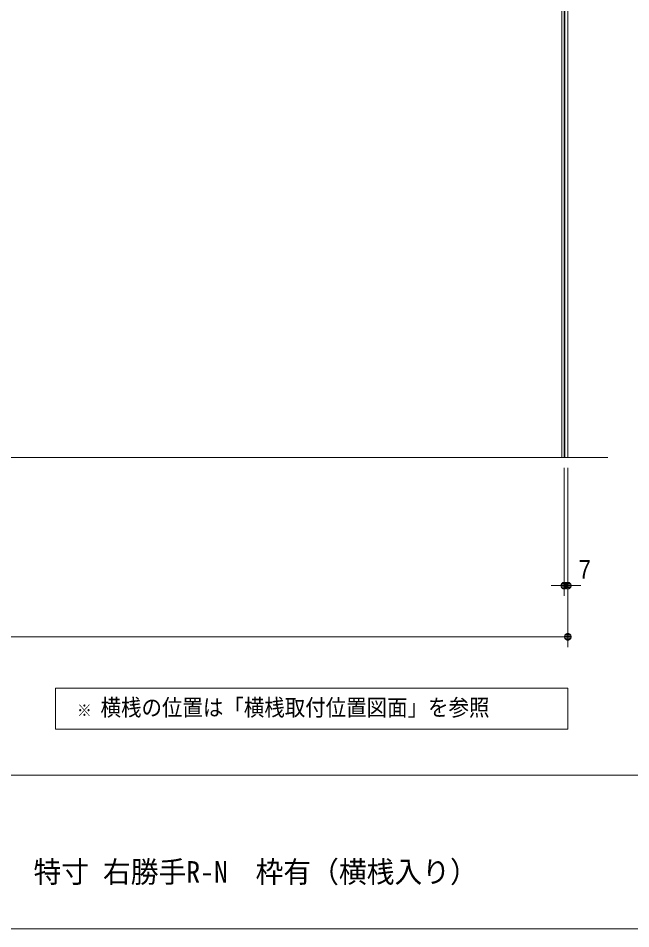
# Model space of a CAD drawing. Units: millimetres, scale not verified. Extents: x -6062 to 6062, y -3045 to 3045.
# Drawn here: x -3169 to -1974, y -2770 to -992 of the extents above; entities that cross this region are included whole.
import ezdxf
from ezdxf.enums import TextEntityAlignment as Align

# ---------------------------------------------------------------- set-up
doc = ezdxf.new("R2010")
doc.units = ezdxf.units.MM
doc.header["$LTSCALE"] = 20
for name, color, linetype, lineweight in [('0-0_2寸法-1', 7, 'Continuous', 9), ('0-1_0', 7, 'Continuous', 9), ('0-2_2寸法-2', 7, 'Continuous', 9), ('0-3_2寸法-3', 7, 'Continuous', 9), ('0-4_1図面枠', 7, 'Continuous', 9), ('0-5_3一般', 7, 'Continuous', 9)]:
    doc.layers.add(name, color=color, linetype=linetype, lineweight=lineweight)
doc.styles.add('ＭＳ ゴシック', font='')
doc.styles.add('ＭＳ Ｐゴシック', font='')
doc.styles.get('ＭＳ ゴシック').set_extended_font_data('MS Gothic')
doc.styles.get('ＭＳ Ｐゴシック').set_extended_font_data('MS PGothic')

# ---------------------------------------------------------------- blocks, each defined once
blk = doc.blocks.new('_Dot')
at = {"layer": '0-1_0'}
for p, q in [((-10, 0), (-20, 0)), ((9.78, 2), (-9.78, 2)), ((7.99, 6), (-7.99, 6)), ((9.16, -3.98), (-9.16, -3.98)), ((6, -7.98), (-6, -7.98))]:
    blk.add_line(p, q, dxfattribs=at)
for points in [[(10, 0), (9.92, 1.25), (9.69, 2.49), (9.3, 3.68), (8.76, 4.82), (8.09, 5.88), (7.29, 6.85), (6.37, 7.71), (5.36, 8.44), (4.26, 9.05), (3.09, 9.51), (1.87, 9.82), (0.63, 9.98), (-0.63, 9.98), (-1.87, 9.82), (-3.09, 9.51), (-4.26, 9.05), (-5.36, 8.44), (-6.37, 7.71), (-7.29, 6.85), (-8.09, 5.88), (-8.76, 4.82), (-9.3, 3.68), (-9.69, 2.49), (-9.92, 1.25), (-10, 0), (0, 0)], [(-10, 0), (-9.92, -1.25), (-9.69, -2.49), (-9.3, -3.68), (-8.76, -4.82), (-8.09, -5.88), (-7.29, -6.85), (-6.37, -7.71), (-5.36, -8.44), (-4.26, -9.05), (-3.09, -9.51), (-1.87, -9.82), (-0.63, -9.98), (0.63, -9.98), (1.87, -9.82), (3.09, -9.51), (4.26, -9.05), (5.36, -8.44), (6.37, -7.71), (7.29, -6.85), (8.09, -5.88), (8.76, -4.82), (9.3, -3.68), (9.69, -2.49), (9.92, -1.25), (10, 0), (0, 0)]]:
    blk.add_lwpolyline(points, close=True, dxfattribs=at)
blk = doc.blocks.new('グループ-25')
at = {"layer": '0-5_3一般'}
for p, q in [((-6320, 10000), (-6320, -37000)), ((-4623.5, -37000), (-55863.5, -37000))]:
    blk.add_line(p, q, dxfattribs=at)
blk = doc.blocks.new('グループ-26')
at = {"layer": '0-5_3一般'}
blk.add_line((-6320, -37000), (-30320, -37000), dxfattribs=at)
blk = doc.blocks.new('グループ-27')
at = {"layer": '0-5_3一般'}
for name in ['グループ-25', 'グループ-26']:
    blk.add_blockref(name, (0, 0), dxfattribs=at)
blk = doc.blocks.new('グループ-33')
at = {"layer": '0-5_3一般'}
blk.add_line((-6300, -37000), (-6300, 10000), dxfattribs=at)
blk.add_lwpolyline([(-6180, 10000), (-6420, 10000), (-6420, -37000), (-6180, -37000)], close=True, dxfattribs=at)
blk = doc.blocks.new('グループ-61')
at = {"layer": '0-4_1図面枠'}
blk.add_line((-80000, -49400), (80000, -49400), dxfattribs=at)
blk.add_lwpolyline([(-80000, 55400), (80000, 55400), (80000, -55400), (-80000, -55400)], close=True, dxfattribs=at)
blk = doc.blocks.new('図面枠')
at = {"layer": '0-4_1図面枠'}
blk.add_blockref('グループ-61', (0, 0), dxfattribs=at)

msp = doc.modelspace()

# ---------------------------------------------------------------- linework, layer by layer
at = {"layer": '0-0_2寸法-1'}
for p, q in [((-2096.5, -2120), (-2096.5, -2220)), ((-4481.79, -2200), (-2109.21, -2200))]:
    msp.add_line(p, q, dxfattribs=at)
at = {"layer": '0-2_2寸法-2'}
for p, q in [((-2103.5, -1870), (-2103.5, -2120)), ((-2096.5, -1870), (-2096.5, -2120)), ((-2116.21, -2100), (-2128.92, -2100)), ((-2103.5, -2100), (-2096.5, -2100)), ((-2083.79, -2100), (-2071.08, -2100))]:
    msp.add_line(p, q, dxfattribs=at)
at = {"layer": '0-3_2寸法-3'}
msp.add_lwpolyline([(-3096.5, -2300), (-2096.5, -2300), (-2096.5, -2380), (-3096.5, -2380)], close=True, dxfattribs=at)

# ---------------------------------------------------------------- block references
at = {"layer": '0-0_2寸法-1', "xscale": 0.6356201, "yscale": 0.6356201}
msp.add_blockref('_Dot', (-2096.5, -2200), dxfattribs=at)
at = {"layer": '0-2_2寸法-2', "xscale": 0.6356201, "yscale": 0.6356201}
msp.add_blockref('_Dot', (-2103.5, -2100), dxfattribs=at)
at = {"layer": '0-2_2寸法-2', "xscale": 0.6356201, "yscale": 0.6356201, "rotation": 180}
msp.add_blockref('_Dot', (-2096.5, -2100), dxfattribs=at)
at = {"layer": '0-4_1図面枠', "xscale": 0.05, "yscale": 0.05}
msp.add_blockref('図面枠', (-1787.5, 0), dxfattribs=at)
at = {"layer": '0-5_3一般', "xscale": 0.05, "yscale": 0.05}
for name in ['グループ-27', 'グループ-33']:
    msp.add_blockref(name, (-1787.5, 0), dxfattribs=at)

# ---------------------------------------------------------------- texts
at = {"layer": '0-2_2寸法-2', "style": 'ＭＳ Ｐゴシック', "width": 0.9}
msp.add_text('7', height=36.66, dxfattribs=at).set_placement((-2075.4, -2097.52), align=Align.BOTTOM_LEFT)
at = {"layer": '0-3_2寸法-3', "style": 'ＭＳ ゴシック', "width": 0.9}
for s, height, p in [('横桟の位置は「横桟取付位置図面」を参照', 32.55, (-3008.68, -2364.03)), ('※', 23.31, (-3054.52, -2362.25))]:
    msp.add_text(s, height=height, dxfattribs=at).set_placement(p, align=Align.BOTTOM_LEFT)
at = {"layer": '0-4_1図面枠', "style": 'ＭＳ ゴシック', "width": 0.95}
msp.add_text('1枚引き込み＋袖壁タイプ \u3000特寸 右勝手R-N\u3000枠有（横桟入り）', height=41.84, dxfattribs=at).set_placement((-3844.15, -2692.37), align=Align.BOTTOM_LEFT)

doc.saveas('drawing.dxf')
